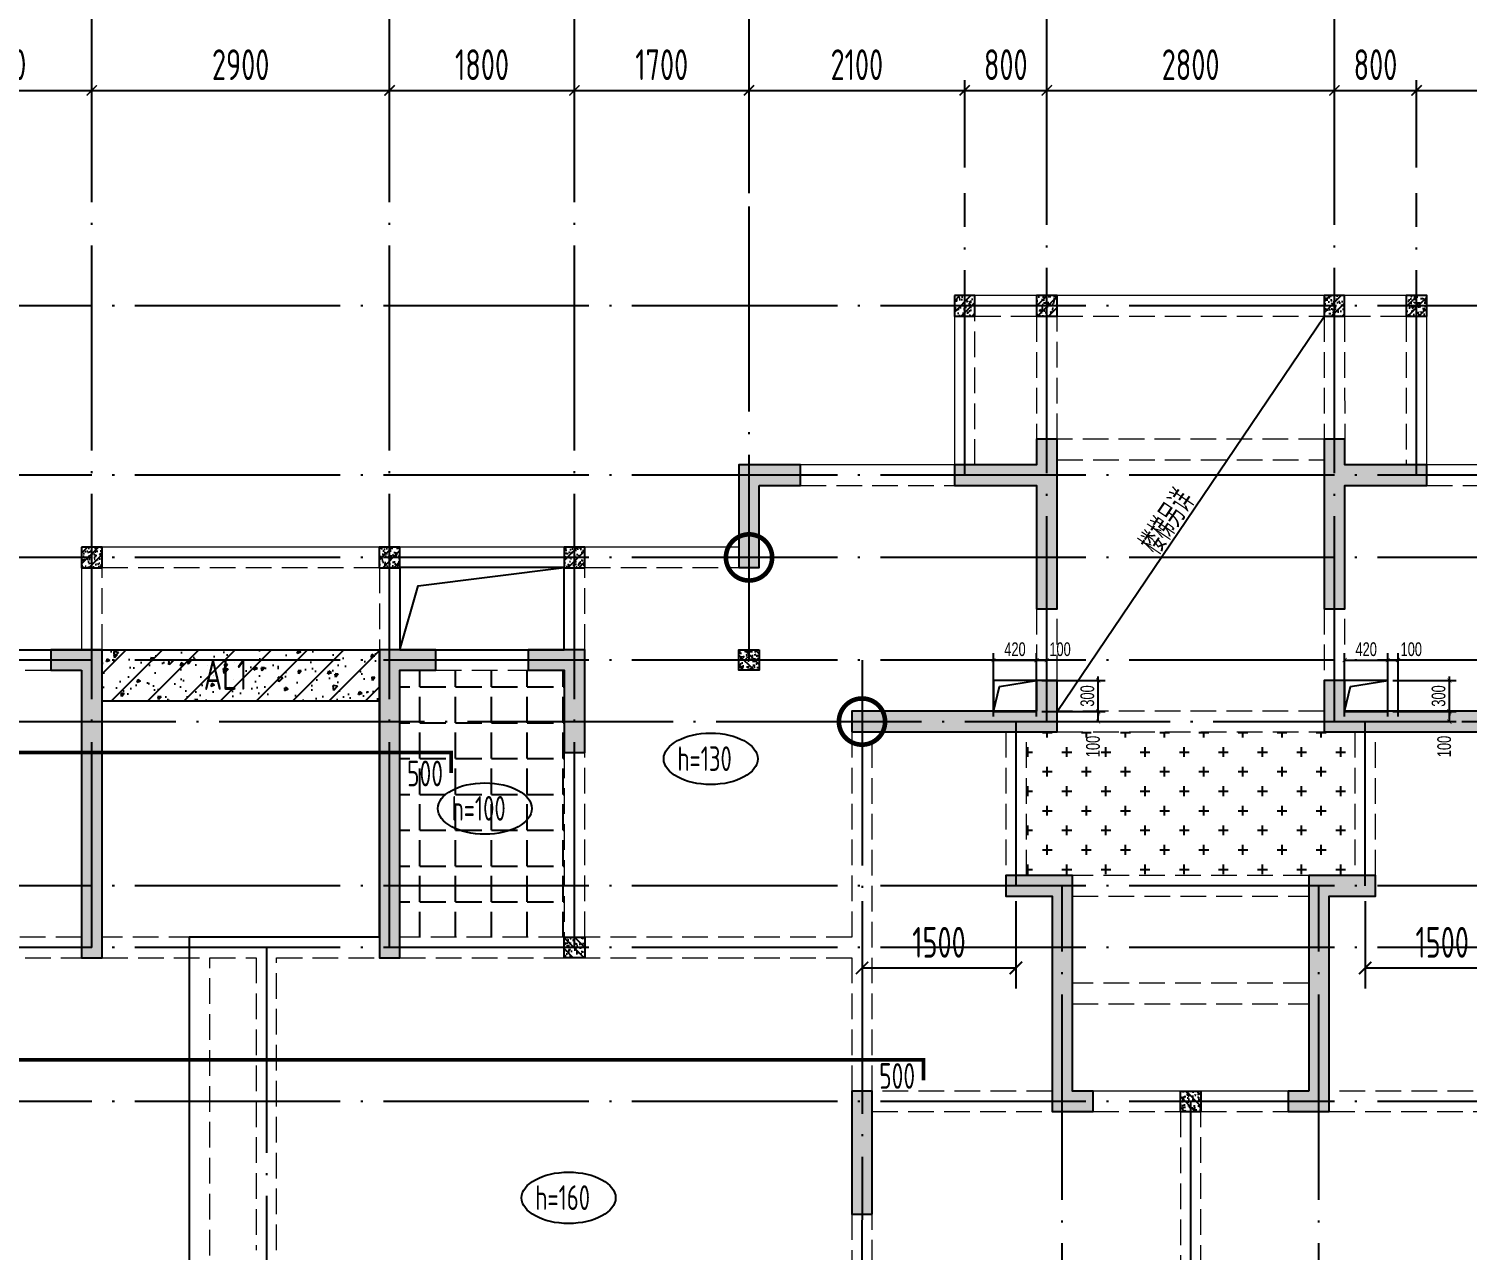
# Model space of a CAD drawing. Extents: x -655480 to 203344, y -294099 to 287156.
# Drawn here: x -164331 to -150324, y -142405 to -130504 of the extents above; entities that cross this region are included whole.
import ezdxf
from ezdxf.enums import TextEntityAlignment as Align

# ---------------------------------------------------------------- set-up
doc = ezdxf.new("R2010")
doc.units = 0
doc.header["$LTSCALE"] = 1000
for name, pattern in [('DASH', [0.35, 0.25, -0.1]), ('DASHED', [0.75, 0.5, -0.25]), ('DOTE', [2.42, 2, -0.2, 0.02, -0.2])]:
    doc.linetypes.add(name, pattern=pattern)
doc.layers.get('0').update_dxf_attribs({"linetype": 'CONTINUOUS'})
doc.layers.get('DEFPOINTS').update_dxf_attribs({"linetype": 'CONTINUOUS'})
doc.layers.add('+公共字体', color=7, linetype='CONTINUOUS', lineweight=20)
for name, color, linetype in [('A-AXIS', 1, 'CONTINUOUS'), ('A-DOTE', 10, 'DOTE'), ('BEAM', 4, 'DASHED'), ('ROOF', 183, 'CONTINUOUS'), ('S-B板填充', 251, 'CONTINUOUS'), ('S-B板标注', 3, 'CONTINUOUS'), ('S-B板配筋', 6, 'CONTINUOUS'), ('S-B板配筋号', 7, 'CONTINUOUS'), ('S-C承台编号', 6, 'CONTINUOUS'), ('S-D洞口', 4, 'CONTINUOUS'), ('S-D洞口标注', 3, 'CONTINUOUS'), ('S-L主梁线', 4, 'DASH'), ('S-Q墙填充', 252, 'CONTINUOUS'), ('S-Q墙实线', 6, 'CONTINUOUS'), ('S-Q墙标注', 3, 'CONTINUOUS'), ('S-Y一般标注', 3, 'CONTINUOUS'), ('S-构造柱', 212, 'CONTINUOUS'), ('TEXT', 2, 'CONTINUOUS'), ('水平筋标注', 7, 'CONTINUOUS')]:
    doc.layers.add(name, color=color, linetype=linetype)
doc.styles.add('TSSD_DIMENSION', font='Tssdeng.shx', dxfattribs={"width": 0.7, "bigfont": 'tssdchn.shx'})
doc.styles.add('TSSD_REIN', font='tssdeng.shx', dxfattribs={"width": 0.7, "height": 300, "bigfont": 'tssdchn.shx'})
doc.styles.add('结构文字', font='zstxt.shx', dxfattribs={"width": 0.7, "bigfont": 'zshz.shx'})
doc.dimstyles.new('STRUCK', dxfattribs={"dimtxt": 400, "dimasz": 121, "dimexe": 200, "dimexo": 150, "dimgap": 115, "dimtad": 1, "dimdec": 0, "dimdsep": 46, "dimtxsty": '结构文字', "dimblk": 'ARCHTICK', "dimcen": 400, "dimclrd": 3, "dimclre": 3, "dimclrt": 7, "dimadec": 0, "dimazin": 0, "dimtfac": 1, "dimtdec": 0, "dimtix": 1, "dimtmove": 2, "dimatfit": 3, "dimldrblk": '_DIMX', "dimfxl": 1, "dimtolj": 1, "dimtzin": 0, "dimarcsym": 0})
doc.dimstyles.new('STRUCK30', dxfattribs={"dimscale": 0.33333, "dimtxt": 400, "dimasz": 121, "dimexe": 200, "dimexo": 150, "dimgap": 115, "dimtad": 1, "dimdec": 0, "dimdsep": 46, "dimtxsty": '结构文字', "dimblk": 'ARCHTICK', "dimcen": 400, "dimclrd": 3, "dimclre": 3, "dimclrt": 7, "dimadec": 0, "dimazin": 0, "dimtfac": 1, "dimtdec": 0, "dimtix": 1, "dimtmove": 2, "dimatfit": 3, "dimldrblk": '_DIMX', "dimfxl": 1, "dimtolj": 1, "dimtzin": 0, "dimarcsym": 0})
doc.dimstyles.new('TSSD_100_100', dxfattribs={"dimtxt": 300, "dimasz": 100, "dimexe": 100, "dimexo": 250, "dimgap": 100, "dimtad": 1, "dimdec": 0, "dimzin": 0, "dimdsep": 46, "dimtxsty": 'TSSD_DIMENSION', "dimblk": 'ARCHTICK', "dimcen": 0, "dimdle": 100, "dimclrt": 7, "dimadec": 0, "dimazin": 0, "dimtfac": 1, "dimtdec": 0, "dimtix": 1, "dimtmove": 2, "dimatfit": 3, "dimldrblk": 'ARCHTICK', "dimfxl": 1, "dimtolj": 1, "dimtzin": 0, "dimarcsym": 0})

# ---------------------------------------------------------------- blocks, each defined once
blk = doc.blocks.new('_ArchTick')
at = {"color": 0, "linetype": 'ByBlock', "const_width": 0.15}
blk.add_lwpolyline([(-0.5, -0.5), (0.5, 0.5)], dxfattribs=at)
blk = doc.blocks.new('*D161')
at = {"layer": 'DEFPOINTS', "color": 0, "transparency": 16777216}
for p in [(31400, 19250), (29600, 18250), (31400, 18250)]:
    blk.add_point(p, dxfattribs=at)
at = {"layer": 'S-Y一般标注', "color": 0, "lineweight": -2, "transparency": 16777216}
for p, q in [((29600, 18500), (29600, 19350)), ((31400, 18500), (31400, 19350)), ((29500, 19250), (31500, 19250))]:
    blk.add_line(p, q, dxfattribs=at)
at = {"layer": 'S-Y一般标注', "color": 0, "lineweight": -2, "transparency": 16777216, "xscale": 100, "yscale": 100, "zscale": 100, "rotation": 180}
blk.add_blockref('_ArchTick', (29600, 19250), dxfattribs=at)
at = {"layer": 'S-Y一般标注', "color": 0, "lineweight": -2, "transparency": 16777216, "xscale": 100, "yscale": 100, "zscale": 100}
blk.add_blockref('_ArchTick', (31400, 19250), dxfattribs=at)
at = {"layer": 'S-Y一般标注', "color": 7, "transparency": 16777216, "insert": (30500, 19500), "char_height": 300, "attachment_point": 5, "style": 'TSSD_DIMENSION'}
blk.add_mtext('\\A1;1800', dxfattribs=at)
blk = doc.blocks.new('*D162')
at = {"layer": 'DEFPOINTS', "color": 0, "transparency": 16777216}
for p in [(34300, 19250), (31400, 18250), (34300, 18250)]:
    blk.add_point(p, dxfattribs=at)
at = {"layer": 'S-Y一般标注', "color": 0, "lineweight": -2, "transparency": 16777216}
for p, q in [((31400, 18500), (31400, 19350)), ((34300, 18500), (34300, 19350)), ((31300, 19250), (34400, 19250))]:
    blk.add_line(p, q, dxfattribs=at)
at = {"layer": 'S-Y一般标注', "color": 0, "lineweight": -2, "transparency": 16777216, "xscale": 100, "yscale": 100, "zscale": 100, "rotation": 180}
blk.add_blockref('_ArchTick', (31400, 19250), dxfattribs=at)
at = {"layer": 'S-Y一般标注', "color": 0, "lineweight": -2, "transparency": 16777216, "xscale": 100, "yscale": 100, "zscale": 100}
blk.add_blockref('_ArchTick', (34300, 19250), dxfattribs=at)
at = {"layer": 'S-Y一般标注', "color": 7, "transparency": 16777216, "insert": (32850, 19500), "char_height": 300, "attachment_point": 5, "style": 'TSSD_DIMENSION'}
blk.add_mtext('\\A1;2900', dxfattribs=at)
blk = doc.blocks.new('*D163')
at = {"layer": 'DEFPOINTS', "color": 0, "transparency": 16777216}
for p in [(36100, 19250), (34300, 18250), (36100, 18250)]:
    blk.add_point(p, dxfattribs=at)
at = {"layer": 'S-Y一般标注', "color": 0, "lineweight": -2, "transparency": 16777216}
for p, q in [((34300, 18500), (34300, 19350)), ((36100, 18500), (36100, 19350)), ((34200, 19250), (36200, 19250))]:
    blk.add_line(p, q, dxfattribs=at)
at = {"layer": 'S-Y一般标注', "color": 0, "lineweight": -2, "transparency": 16777216, "xscale": 100, "yscale": 100, "zscale": 100, "rotation": 180}
blk.add_blockref('_ArchTick', (34300, 19250), dxfattribs=at)
at = {"layer": 'S-Y一般标注', "color": 0, "lineweight": -2, "transparency": 16777216, "xscale": 100, "yscale": 100, "zscale": 100}
blk.add_blockref('_ArchTick', (36100, 19250), dxfattribs=at)
at = {"layer": 'S-Y一般标注', "color": 7, "transparency": 16777216, "insert": (35200, 19500), "char_height": 300, "attachment_point": 5, "style": 'TSSD_DIMENSION'}
blk.add_mtext('\\A1;1800', dxfattribs=at)
blk = doc.blocks.new('*D164')
at = {"layer": 'DEFPOINTS', "color": 0, "transparency": 16777216}
for p in [(37800, 19250), (36100, 18250), (37800, 18250)]:
    blk.add_point(p, dxfattribs=at)
at = {"layer": 'S-Y一般标注', "color": 0, "lineweight": -2, "transparency": 16777216}
for p, q in [((36100, 18500), (36100, 19350)), ((37800, 18500), (37800, 19350)), ((36000, 19250), (37900, 19250))]:
    blk.add_line(p, q, dxfattribs=at)
at = {"layer": 'S-Y一般标注', "color": 0, "lineweight": -2, "transparency": 16777216, "xscale": 100, "yscale": 100, "zscale": 100, "rotation": 180}
blk.add_blockref('_ArchTick', (36100, 19250), dxfattribs=at)
at = {"layer": 'S-Y一般标注', "color": 0, "lineweight": -2, "transparency": 16777216, "xscale": 100, "yscale": 100, "zscale": 100}
blk.add_blockref('_ArchTick', (37800, 19250), dxfattribs=at)
at = {"layer": 'S-Y一般标注', "color": 7, "transparency": 16777216, "insert": (36950, 19500), "char_height": 300, "attachment_point": 5, "style": 'TSSD_DIMENSION'}
blk.add_mtext('\\A1;1700', dxfattribs=at)
blk = doc.blocks.new('*D165')
at = {"layer": 'DEFPOINTS', "color": 0, "transparency": 16777216}
for p in [(40700, 19250), (39900, 18250), (40700, 18250)]:
    blk.add_point(p, dxfattribs=at)
at = {"layer": 'S-Y一般标注', "color": 0, "lineweight": -2, "transparency": 16777216}
for p, q in [((39900, 18500), (39900, 19350)), ((40700, 18500), (40700, 19350)), ((39800, 19250), (40800, 19250))]:
    blk.add_line(p, q, dxfattribs=at)
at = {"layer": 'S-Y一般标注', "color": 0, "lineweight": -2, "transparency": 16777216, "xscale": 100, "yscale": 100, "zscale": 100, "rotation": 180}
blk.add_blockref('_ArchTick', (39900, 19250), dxfattribs=at)
at = {"layer": 'S-Y一般标注', "color": 0, "lineweight": -2, "transparency": 16777216, "xscale": 100, "yscale": 100, "zscale": 100}
blk.add_blockref('_ArchTick', (40700, 19250), dxfattribs=at)
at = {"layer": 'S-Y一般标注', "color": 7, "transparency": 16777216, "insert": (40300, 19500), "char_height": 300, "attachment_point": 5, "style": 'TSSD_DIMENSION'}
blk.add_mtext('\\A1;800', dxfattribs=at)
blk = doc.blocks.new('*D166')
at = {"layer": 'DEFPOINTS', "color": 0, "transparency": 16777216}
for p in [(43500, 19250), (40700, 18250), (43500, 18250)]:
    blk.add_point(p, dxfattribs=at)
at = {"layer": 'S-Y一般标注', "color": 0, "lineweight": -2, "transparency": 16777216}
for p, q in [((40700, 18500), (40700, 19350)), ((43500, 18500), (43500, 19350)), ((40600, 19250), (43600, 19250))]:
    blk.add_line(p, q, dxfattribs=at)
at = {"layer": 'S-Y一般标注', "color": 0, "lineweight": -2, "transparency": 16777216, "xscale": 100, "yscale": 100, "zscale": 100, "rotation": 180}
blk.add_blockref('_ArchTick', (40700, 19250), dxfattribs=at)
at = {"layer": 'S-Y一般标注', "color": 0, "lineweight": -2, "transparency": 16777216, "xscale": 100, "yscale": 100, "zscale": 100}
blk.add_blockref('_ArchTick', (43500, 19250), dxfattribs=at)
at = {"layer": 'S-Y一般标注', "color": 7, "transparency": 16777216, "insert": (42100, 19500), "char_height": 300, "attachment_point": 5, "style": 'TSSD_DIMENSION'}
blk.add_mtext('\\A1;2800', dxfattribs=at)
blk = doc.blocks.new('*D167')
at = {"layer": 'DEFPOINTS', "color": 0, "transparency": 16777216}
for p in [(46400, 19250), (44300, 18250), (46400, 18250)]:
    blk.add_point(p, dxfattribs=at)
at = {"layer": 'S-Y一般标注', "color": 0, "lineweight": -2, "transparency": 16777216}
for p, q in [((44300, 18500), (44300, 19350)), ((46400, 18500), (46400, 19350)), ((44200, 19250), (46500, 19250))]:
    blk.add_line(p, q, dxfattribs=at)
at = {"layer": 'S-Y一般标注', "color": 0, "lineweight": -2, "transparency": 16777216, "xscale": 100, "yscale": 100, "zscale": 100, "rotation": 180}
blk.add_blockref('_ArchTick', (44300, 19250), dxfattribs=at)
at = {"layer": 'S-Y一般标注', "color": 0, "lineweight": -2, "transparency": 16777216, "xscale": 100, "yscale": 100, "zscale": 100}
blk.add_blockref('_ArchTick', (46400, 19250), dxfattribs=at)
at = {"layer": 'S-Y一般标注', "color": 7, "transparency": 16777216, "insert": (45742, 19500), "char_height": 300, "attachment_point": 5, "style": 'TSSD_DIMENSION'}
blk.add_mtext('\\A1;2100', dxfattribs=at)
blk = doc.blocks.new('*D185')
at = {"layer": 'DEFPOINTS', "color": 0, "transparency": 16777216}
for p in [(39900, 19250), (37800, 18250), (39900, 18250)]:
    blk.add_point(p, dxfattribs=at)
at = {"layer": 'S-Y一般标注', "color": 0, "lineweight": -2, "transparency": 16777216}
for p, q in [((37800, 18500), (37800, 19350)), ((39900, 18500), (39900, 19350)), ((37700, 19250), (40000, 19250))]:
    blk.add_line(p, q, dxfattribs=at)
at = {"layer": 'S-Y一般标注', "color": 0, "lineweight": -2, "transparency": 16777216, "xscale": 100, "yscale": 100, "zscale": 100, "rotation": 180}
blk.add_blockref('_ArchTick', (37800, 19250), dxfattribs=at)
at = {"layer": 'S-Y一般标注', "color": 0, "lineweight": -2, "transparency": 16777216, "xscale": 100, "yscale": 100, "zscale": 100}
blk.add_blockref('_ArchTick', (39900, 19250), dxfattribs=at)
at = {"layer": 'S-Y一般标注', "color": 7, "transparency": 16777216, "insert": (38850, 19500), "char_height": 300, "attachment_point": 5, "style": 'TSSD_DIMENSION'}
blk.add_mtext('\\A1;2100', dxfattribs=at)
blk = doc.blocks.new('*D186')
at = {"layer": 'DEFPOINTS', "color": 0, "transparency": 16777216}
for p in [(44300, 19250), (43500, 18250), (44300, 18250)]:
    blk.add_point(p, dxfattribs=at)
at = {"layer": 'S-Y一般标注', "color": 0, "lineweight": -2, "transparency": 16777216}
for p, q in [((43500, 18500), (43500, 19350)), ((44300, 18500), (44300, 19350)), ((43400, 19250), (44400, 19250))]:
    blk.add_line(p, q, dxfattribs=at)
at = {"layer": 'S-Y一般标注', "color": 0, "lineweight": -2, "transparency": 16777216, "xscale": 100, "yscale": 100, "zscale": 100, "rotation": 180}
blk.add_blockref('_ArchTick', (43500, 19250), dxfattribs=at)
at = {"layer": 'S-Y一般标注', "color": 0, "lineweight": -2, "transparency": 16777216, "xscale": 100, "yscale": 100, "zscale": 100}
blk.add_blockref('_ArchTick', (44300, 19250), dxfattribs=at)
at = {"layer": 'S-Y一般标注', "color": 7, "transparency": 16777216, "insert": (43900, 19500), "char_height": 300, "attachment_point": 5, "style": 'TSSD_DIMENSION'}
blk.add_mtext('\\A1;800', dxfattribs=at)
blk = doc.blocks.new('20210803.22403995')
at = {"layer": '+公共字体', "color": 2, "const_width": 45}
for points in [[(-831038, -168387, 1), (-831038, -167937, 1), (-831038, -168387, -1)], [(-829938, -169986, 1), (-829938, -169536, 1), (-829938, -169986, -1)]]:
    blk.add_lwpolyline(points, format="xyb", dxfattribs=at)
blk = doc.blocks.new('*D380')
at = {"layer": 'DEFPOINTS', "color": 0, "transparency": 16777216}
for p in [(-168339, -56615), (-167739, -56615), (-168339, -56915)]:
    blk.add_point(p, dxfattribs=at)
at = {"layer": 'S-D洞口标注', "color": 3, "lineweight": -2, "transparency": 16777216}
for p, q in [((-167739, -56615), (-167739, -56574)), ((-168289, -56615), (-167672, -56615)), ((-167739, -56915), (-167739, -56615)), ((-168289, -56915), (-167672, -56915)), ((-167739, -56915), (-167739, -56955))]:
    blk.add_line(p, q, dxfattribs=at)
at = {"layer": 'S-D洞口标注', "color": 3, "lineweight": -2, "transparency": 16777216, "xscale": 40.33293, "yscale": 40.33293, "zscale": 40.33293}
for p, rotation in [((-167739, -56615), 270), ((-167739, -56915), 90)]:
    blk.add_blockref('_ArchTick', p, dxfattribs=dict(at, rotation=rotation))
at = {"layer": 'S-D洞口标注', "color": 7, "transparency": 16777216, "insert": (-167844, -56765), "char_height": 133.3, "attachment_point": 5, "rotation": 90, "style": '结构文字'}
blk.add_mtext('\\A1;300', dxfattribs=at)
blk = doc.blocks.new('_DIMX')
blk.add_line((-150, 0), (150, 0))
at = {"const_width": 50}
blk.add_lwpolyline([(-70, -70), (70, 70)], dxfattribs=at)
blk = doc.blocks.new('*D381')
at = {"layer": 'DEFPOINTS', "color": 0, "transparency": 16777216}
for p in [(-168339, -56415), (-168759, -57015), (-168339, -57015)]:
    blk.add_point(p, dxfattribs=at)
at = {"layer": 'S-D洞口标注', "color": 3, "lineweight": -2, "transparency": 16777216}
for p, q in [((-168759, -56965), (-168759, -56349)), ((-168759, -56415), (-168339, -56415)), ((-168339, -56965), (-168339, -56349))]:
    blk.add_line(p, q, dxfattribs=at)
at = {"layer": 'S-D洞口标注', "color": 3, "lineweight": -2, "transparency": 16777216, "xscale": 40.33293, "yscale": 40.33293, "zscale": 40.33293, "rotation": 180}
blk.add_blockref('_ArchTick', (-168759, -56415), dxfattribs=at)
at = {"layer": 'S-D洞口标注', "color": 3, "lineweight": -2, "transparency": 16777216, "xscale": 40.33293, "yscale": 40.33293, "zscale": 40.33293}
blk.add_blockref('_ArchTick', (-168339, -56415), dxfattribs=at)
at = {"layer": 'S-D洞口标注', "color": 7, "transparency": 16777216, "insert": (-168549, -56310), "char_height": 133.3, "attachment_point": 5, "style": '结构文字'}
blk.add_mtext('\\A1;420', dxfattribs=at)
blk = doc.blocks.new('*D382')
at = {"layer": 'DEFPOINTS', "color": 0, "transparency": 16777216}
for p in [(-168239, -56415), (-168339, -57015), (-168239, -57015)]:
    blk.add_point(p, dxfattribs=at)
at = {"layer": 'S-D洞口标注', "color": 3, "lineweight": -2, "transparency": 16777216}
for p, q in [((-168339, -56965), (-168339, -56349)), ((-168339, -56415), (-168239, -56415)), ((-168239, -56965), (-168239, -56349))]:
    blk.add_line(p, q, dxfattribs=at)
at = {"layer": 'S-D洞口标注', "color": 3, "lineweight": -2, "transparency": 16777216, "xscale": 40.33293, "yscale": 40.33293, "zscale": 40.33293, "rotation": 180}
blk.add_blockref('_ArchTick', (-168339, -56415), dxfattribs=at)
at = {"layer": 'S-D洞口标注', "color": 3, "lineweight": -2, "transparency": 16777216, "xscale": 40.33293, "yscale": 40.33293, "zscale": 40.33293}
blk.add_blockref('_ArchTick', (-168239, -56415), dxfattribs=at)
at = {"layer": 'S-D洞口标注', "color": 7, "transparency": 16777216, "insert": (-168110, -56310), "char_height": 133.3, "attachment_point": 5, "style": '结构文字'}
blk.add_mtext('\\A1;100', dxfattribs=at)
blk = doc.blocks.new('*D383')
at = {"layer": 'DEFPOINTS', "color": 0, "transparency": 16777216}
for p in [(-168339, -56915), (-167739, -56915), (-168339, -57015)]:
    blk.add_point(p, dxfattribs=at)
at = {"layer": 'S-D洞口标注', "color": 3, "lineweight": -2, "transparency": 16777216}
for p, q in [((-168289, -56915), (-167672, -56915)), ((-167739, -57015), (-167739, -56915)), ((-168289, -57015), (-167672, -57015))]:
    blk.add_line(p, q, dxfattribs=at)
at = {"layer": 'S-D洞口标注', "color": 3, "lineweight": -2, "transparency": 16777216, "xscale": 40.33293, "yscale": 40.33293, "zscale": 40.33293}
for p, rotation in [((-167739, -56915), 90), ((-167739, -57015), 270)]:
    blk.add_blockref('_ArchTick', p, dxfattribs=dict(at, rotation=rotation))
at = {"layer": 'S-D洞口标注', "color": 7, "transparency": 16777216, "insert": (-167789, -57257), "char_height": 133.3, "attachment_point": 5, "rotation": 90, "style": '结构文字'}
blk.add_mtext('\\A1;100', dxfattribs=at)
blk = doc.blocks.new('*D384')
at = {"layer": 'DEFPOINTS', "color": 0, "transparency": 16777216}
for p in [(-171759, -56615), (-171159, -56615), (-171759, -56915)]:
    blk.add_point(p, dxfattribs=at)
at = {"layer": 'S-D洞口标注', "color": 3, "lineweight": -2, "transparency": 16777216}
for p, q in [((-171159, -56615), (-171159, -56574)), ((-171709, -56615), (-171092, -56615)), ((-171159, -56915), (-171159, -56615)), ((-171709, -56915), (-171092, -56915)), ((-171159, -56915), (-171159, -56955))]:
    blk.add_line(p, q, dxfattribs=at)
at = {"layer": 'S-D洞口标注', "color": 3, "lineweight": -2, "transparency": 16777216, "xscale": 40.33293, "yscale": 40.33293, "zscale": 40.33293}
for p, rotation in [((-171159, -56615), 270), ((-171159, -56915), 90)]:
    blk.add_blockref('_ArchTick', p, dxfattribs=dict(at, rotation=rotation))
at = {"layer": 'S-D洞口标注', "color": 7, "transparency": 16777216, "insert": (-171264, -56765), "char_height": 133.3, "attachment_point": 5, "rotation": 90, "style": '结构文字'}
blk.add_mtext('\\A1;300', dxfattribs=at)
blk = doc.blocks.new('*D385')
at = {"layer": 'DEFPOINTS', "color": 0, "transparency": 16777216}
for p in [(-171759, -56415), (-172179, -57015), (-171759, -57015)]:
    blk.add_point(p, dxfattribs=at)
at = {"layer": 'S-D洞口标注', "color": 3, "lineweight": -2, "transparency": 16777216}
for p, q in [((-172179, -56965), (-172179, -56349)), ((-172179, -56415), (-171759, -56415)), ((-171759, -56965), (-171759, -56349))]:
    blk.add_line(p, q, dxfattribs=at)
at = {"layer": 'S-D洞口标注', "color": 3, "lineweight": -2, "transparency": 16777216, "xscale": 40.33293, "yscale": 40.33293, "zscale": 40.33293, "rotation": 180}
blk.add_blockref('_ArchTick', (-172179, -56415), dxfattribs=at)
at = {"layer": 'S-D洞口标注', "color": 3, "lineweight": -2, "transparency": 16777216, "xscale": 40.33293, "yscale": 40.33293, "zscale": 40.33293}
blk.add_blockref('_ArchTick', (-171759, -56415), dxfattribs=at)
at = {"layer": 'S-D洞口标注', "color": 7, "transparency": 16777216, "insert": (-171969, -56310), "char_height": 133.3, "attachment_point": 5, "style": '结构文字'}
blk.add_mtext('\\A1;420', dxfattribs=at)
blk = doc.blocks.new('*D386')
at = {"layer": 'DEFPOINTS', "color": 0, "transparency": 16777216}
for p in [(-171659, -56415), (-171759, -57015), (-171659, -57015)]:
    blk.add_point(p, dxfattribs=at)
at = {"layer": 'S-D洞口标注', "color": 3, "lineweight": -2, "transparency": 16777216}
for p, q in [((-171759, -56965), (-171759, -56349)), ((-171759, -56415), (-171659, -56415)), ((-171659, -56965), (-171659, -56349))]:
    blk.add_line(p, q, dxfattribs=at)
at = {"layer": 'S-D洞口标注', "color": 3, "lineweight": -2, "transparency": 16777216, "xscale": 40.33293, "yscale": 40.33293, "zscale": 40.33293, "rotation": 180}
blk.add_blockref('_ArchTick', (-171759, -56415), dxfattribs=at)
at = {"layer": 'S-D洞口标注', "color": 3, "lineweight": -2, "transparency": 16777216, "xscale": 40.33293, "yscale": 40.33293, "zscale": 40.33293}
blk.add_blockref('_ArchTick', (-171659, -56415), dxfattribs=at)
at = {"layer": 'S-D洞口标注', "color": 7, "transparency": 16777216, "insert": (-171530, -56310), "char_height": 133.3, "attachment_point": 5, "style": '结构文字'}
blk.add_mtext('\\A1;100', dxfattribs=at)
blk = doc.blocks.new('*D387')
at = {"layer": 'DEFPOINTS', "color": 0, "transparency": 16777216}
for p in [(-171759, -56915), (-171159, -56915), (-171759, -57015)]:
    blk.add_point(p, dxfattribs=at)
at = {"layer": 'S-D洞口标注', "color": 3, "lineweight": -2, "transparency": 16777216}
for p, q in [((-171709, -56915), (-171092, -56915)), ((-171159, -57015), (-171159, -56915)), ((-171709, -57015), (-171092, -57015))]:
    blk.add_line(p, q, dxfattribs=at)
at = {"layer": 'S-D洞口标注', "color": 3, "lineweight": -2, "transparency": 16777216, "xscale": 40.33293, "yscale": 40.33293, "zscale": 40.33293}
for p, rotation in [((-171159, -56915), 90), ((-171159, -57015), 270)]:
    blk.add_blockref('_ArchTick', p, dxfattribs=dict(at, rotation=rotation))
at = {"layer": 'S-D洞口标注', "color": 7, "transparency": 16777216, "insert": (-171209, -57257), "char_height": 133.3, "attachment_point": 5, "rotation": 90, "style": '结构文字'}
blk.add_mtext('\\A1;100', dxfattribs=at)
blk = doc.blocks.new('20210807.15312078')
at = {"layer": 'S-Q墙填充'}
h = blk.add_hatch(color=252, dxfattribs=at)
h.dxf.hatch_style = 1
h.paths.add_polyline_path([(97216, 67840), (97216, 68190), (97016, 68190), (97016, 67940), (96216, 67940), (96216, 67740), (97016, 67740), (97016, 66540), (97216, 66540)])
h = blk.add_hatch(color=252, dxfattribs=at)
h.dxf.hatch_style = 1
h.paths.add_polyline_path([(99816, 67840), (99816, 66540), (100016, 66540), (100016, 67740), (100815, 67740), (100815, 67940), (100016, 67940), (100016, 68190), (99816, 68190)])
h = blk.add_hatch(color=252, dxfattribs=at)
h.dxf.hatch_style = 1
h.paths.add_polyline_path([(94316, 67740), (94716, 67740), (94716, 67940), (94116, 67940), (94116, 66940), (94316, 66940)])
h = blk.add_hatch(color=252, dxfattribs=at)
h.dxf.hatch_style = 1
h.paths.add_polyline_path([(87716, 65940), (87716, 63140), (87916, 63140), (87916, 66140), (87416, 66140), (87416, 65940)])
h = blk.add_hatch(color=252, dxfattribs=at)
h.dxf.hatch_style = 1
h.paths.add_polyline_path([(90616, 66140), (90616, 63140), (90816, 63140), (90816, 65940), (91166, 65940), (91166, 66140)])
h = blk.add_hatch(color=252, dxfattribs=at)
h.dxf.hatch_style = 1
h.paths.add_polyline_path([(92066, 65940), (92416, 65940), (92416, 65140), (92616, 65140), (92616, 66140), (92066, 66140)])
h = blk.add_hatch(color=252, dxfattribs=at)
h.dxf.hatch_style = 1
h.paths.add_polyline_path([(95216, 65340), (96816, 65340), (97216, 65340), (97216, 65840), (97016, 65840), (97016, 65540), (96816, 65540), (95216, 65540)])
h = blk.add_hatch(color=252, dxfattribs=at)
h.dxf.hatch_style = 1
h.paths.add_polyline_path([(100016, 65540), (100016, 65840), (99816, 65840), (99816, 65340), (100216, 65340), (101816, 65340), (101816, 65540), (100216, 65540)])
h = blk.add_hatch(color=252, dxfattribs=at)
h.dxf.hatch_style = 1
h.paths.add_polyline_path([(97366, 63940), (96716, 63940), (96716, 63740), (97166, 63740), (97166, 61640), (97566, 61640), (97566, 61840), (97366, 61840)])
h = blk.add_hatch(color=252, dxfattribs=at)
h.dxf.hatch_style = 1
h.paths.add_polyline_path([(99666, 61840), (99466, 61840), (99466, 61640), (99866, 61640), (99866, 63740), (100316, 63740), (100316, 63940), (99666, 63940)])
h = blk.add_hatch(color=252, dxfattribs=at)
h.dxf.hatch_style = 1
h.paths.add_polyline_path([(95416, 60640), (95416, 61840), (95216, 61840), (95216, 60640)])
at = {"layer": 'S-D洞口', "color": 5}
blk.add_lwpolyline([(90816, 66140), (92416, 66140), (92416, 66940), (90816, 66940), (90816, 66140), (90993, 66762), (92416, 66940)], dxfattribs=at)
at = {"layer": 'S-L主梁线', "linetype": 'ByBlock', "lineweight": 18}
for p, q in [((96216, 69590), (96216, 67940)), ((97116, 69590), (96216, 69590)), ((99916, 69590), (97116, 69590)), ((100816, 69590), (99916, 69590)), ((100816, 67940), (100816, 69590)), ((96216, 67940), (94716, 67940)), ((102316, 67940), (100816, 67940)), ((87716, 67140), (87716, 66140)), ((90716, 67140), (87716, 67140)), ((92516, 67140), (90716, 67140)), ((94116, 67140), (92516, 67140)), ((90816, 66940), (92416, 66940)), ((90816, 66140), (90816, 66940)), ((92416, 66940), (92416, 66140)), ((87416, 66140), (86016, 66140)), ((92066, 66140), (91166, 66140)), ((98516, 61840), (97566, 61840)), ((99466, 61840), (98516, 61840))]:
    blk.add_line(p, q, dxfattribs=at)
at = {"layer": 'S-L主梁线', "linetype": 'DASH', "lineweight": 18}
for p, q in [((96416, 69390), (97016, 69390)), ((96416, 67940), (96416, 69390)), ((97016, 69390), (97016, 68190)), ((97216, 69390), (99816, 69390)), ((97216, 68190), (97216, 69390)), ((99816, 69390), (99816, 68190)), ((100015, 69390), (100016, 68190)), ((100016, 69390), (100616, 69390)), ((100616, 69390), (100616, 67940)), ((99815, 68190), (97216, 68190)), ((97216, 67990), (99816, 67990)), ((94716, 67740), (96216, 67740)), ((100815, 67740), (102316, 67740)), ((87916, 66940), (90616, 66940)), ((87916, 66140), (87916, 66940)), ((90616, 66940), (90616, 66140)), ((92616, 66940), (94116, 66940)), ((92616, 66140), (92616, 66940)), ((97016, 66540), (97016, 65840)), ((97216, 65840), (97216, 66540)), ((99816, 66540), (99816, 65840)), ((100016, 65840), (100016, 66540)), ((86116, 65940), (87416, 65940)), ((91166, 65940), (92066, 65940)), ((99816, 65540), (97216, 65540)), ((95216, 65340), (95216, 63340)), ((95416, 63240), (95416, 65340)), ((96716, 65340), (96716, 63940)), ((96916, 63940), (96916, 65340)), ((97216, 65340), (99816, 65340)), ((100116, 65340), (100116, 63940)), ((100316, 63940), (100316, 65340)), ((92416, 65140), (92416, 63340)), ((92616, 63340), (92616, 65140)), ((99666, 63940), (97366, 63940)), ((97366, 63740), (99666, 63740)), ((87716, 63340), (86116, 63340)), ((89516, 63340), (87916, 63340)), ((90616, 63340), (89516, 63340)), ((92416, 63340), (90816, 63340)), ((95216, 63340), (92616, 63340)), ((95416, 61840), (95416, 63240)), ((86116, 63140), (87716, 63140)), ((87916, 63140), (89416, 63140)), ((89416, 63140), (89416, 60290)), ((89616, 63140), (90616, 63140)), ((89616, 60290), (89616, 63140)), ((90816, 63140), (92516, 63140)), ((92516, 63140), (95216, 63140)), ((95216, 63140), (95216, 61840)), ((99666, 62890), (97366, 62890)), ((97366, 62690), (99666, 62690)), ((97166, 61840), (95416, 61840)), ((101616, 61840), (99866, 61840)), ((95416, 61640), (97166, 61640)), ((97566, 61640), (98416, 61640)), ((98416, 61640), (98416, 57640)), ((98616, 57640), (98616, 61640)), ((98616, 61640), (99466, 61640)), ((99866, 61640), (101616, 61640)), ((95216, 60640), (95216, 59090)), ((95416, 59090), (95416, 60640))]:
    blk.add_line(p, q, dxfattribs=at)
for points in [[(88766, 58839), (88766, 63139)], [(88966, 58839), (88966, 63139)]]:
    blk.add_lwpolyline(points, dxfattribs=at)
at = {"layer": 'S-Q墙实线'}
blk.add_lwpolyline([(97216, 67840), (97216, 68190), (97016, 68190), (97016, 67940), (96216, 67940), (96216, 67740), (97016, 67740), (97016, 66540), (97216, 66540), (97216, 67840)], dxfattribs=at)
for points in [[(99816, 67840), (99816, 66540), (100016, 66540), (100016, 67740), (100815, 67740), (100815, 67940), (100016, 67940), (100016, 68190), (99816, 68190)], [(94316, 67740), (94716, 67740), (94716, 67940), (94116, 67940), (94116, 66940), (94316, 66940)], [(87716, 65940), (87716, 63140), (87916, 63140), (87916, 66140), (87416, 66140), (87416, 65940)], [(90616, 66140), (90616, 63140), (90816, 63140), (90816, 65940), (91166, 65940), (91166, 66140)], [(92066, 65940), (92416, 65940), (92416, 65140), (92616, 65140), (92616, 66140), (92066, 66140)], [(95216, 65340), (96816, 65340), (97216, 65340), (97216, 65840), (97016, 65840), (97016, 65540), (96816, 65540), (95216, 65540)], [(100016, 65540), (100016, 65840), (99816, 65840), (99816, 65340), (100216, 65340), (101816, 65340), (101816, 65540), (100216, 65540)], [(97366, 63940), (96716, 63940), (96716, 63740), (97166, 63740), (97166, 61640), (97566, 61640), (97566, 61840), (97366, 61840)], [(99666, 61840), (99466, 61840), (99466, 61640), (99866, 61640), (99866, 63740), (100316, 63740), (100316, 63940), (99666, 63940)], [(95416, 60640), (95416, 61840), (95216, 61840), (95216, 60640)]]:
    blk.add_lwpolyline(points, close=True, dxfattribs=at)
blk = doc.blocks.new('20210730.02141516')
at = {"layer": 'S-构造柱'}
h = blk.add_hatch(dxfattribs=at)
h.set_pattern_fill('ARMORED', color=256, scale=15, angle=-90, style=0)
h.set_pattern_definition([(320, (-154189.41, 3278673.45), (-9.4128202, -107.5890274), [11.25, -123.75]), (265, (-154189.41, 3278673.45), (112.82882, 20.8127), [9, -99]), (10.4514, (-154190.19, 3278664.49), (103.4159313, -86.7764073), [9.5610285, -105.1713168]), (316.1842, (-154159.41, 3278673.45), (-24.827852, -160.0861573), [16.875, -185.625]), (6.6356, (-154161.48, 3278660.11), (146.117681, -140.199406), [14.341543, -157.75695]), (261.1842, (-154159.41, 3278673.45), (146.11779, -140.199292), [13.5, -148.5]), (291, (-154166.91, 3278658.45), (-60.3928336, -89.5360578), [11.25, -123.75]), (236, (-154166.91, 3278658.45), (108.7725068, -36.4972998), [9, -99]), (341.4514, (-154171.94, 3278650.99), (48.3795745, -126.0333943), [9.5610285, -105.1713168]), (307.5, (-154189.41, 3278673.454), (49.93407807, -1.8239783), [0, -97.8, 0, -100.5, 0, -99.375]), (277.5, (-154189.41, 3278673.454), (59.1617568, -39.4604306), [0, -57.3, 0, -95.55, 0, -37.875]), (237.5, (-154189.41, 3278706.904), (-3.38323076, -80.07336543), [0, -37.5, 0, -117, 0, -155.25]), (227.5, (-154189.41, 3278721.904), (15.0157473, -87.4779254), [0, -48.75, 0, -77.7, 0, -110.25]), (315, (-154189.41, 3278673.454), (53.0330086, 53.0330086), [])])
h.paths.add_polyline_path([(200, 200), (200, 0), (0, 0), (0, 200)])
blk.add_lwpolyline([(200, 200), (200, 0), (0, 0), (0, 200)], close=True, dxfattribs=at)
blk = doc.blocks.new('*D418')
at = {"layer": 'DEFPOINTS', "color": 0, "transparency": 16777216}
for p in [(-180458, 207289), (-178959, 207289), (-178959, 206489)]:
    blk.add_point(p, dxfattribs=at)
at = {"layer": 'S-Q墙标注', "color": 3, "lineweight": -2, "transparency": 16777216}
for p, q in [((-180458, 207139), (-180458, 206289)), ((-178959, 207139), (-178959, 206289)), ((-180458, 206489), (-178959, 206489))]:
    blk.add_line(p, q, dxfattribs=at)
at = {"layer": 'S-Q墙标注', "color": 3, "lineweight": -2, "transparency": 16777216, "xscale": 121, "yscale": 121, "zscale": 121, "rotation": 180}
blk.add_blockref('_ArchTick', (-180458, 206489), dxfattribs=at)
at = {"layer": 'S-Q墙标注', "color": 3, "lineweight": -2, "transparency": 16777216, "xscale": 121, "yscale": 121, "zscale": 121}
blk.add_blockref('_ArchTick', (-178959, 206489), dxfattribs=at)
at = {"layer": 'S-Q墙标注', "color": 7, "transparency": 16777216, "insert": (-179709, 206739), "char_height": 300, "attachment_point": 5, "style": 'TSSD_REIN'}
blk.add_mtext('\\A1;1500', dxfattribs=at)
blk = doc.blocks.new('*D419')
at = {"layer": 'DEFPOINTS', "color": 0, "transparency": 16777216}
for p in [(-175559, 207289), (-174059, 207289), (-174059, 206489)]:
    blk.add_point(p, dxfattribs=at)
at = {"layer": 'S-Q墙标注', "color": 3, "lineweight": -2, "transparency": 16777216}
for p, q in [((-175559, 207139), (-175559, 206289)), ((-174059, 207139), (-174059, 206289)), ((-175559, 206489), (-174059, 206489))]:
    blk.add_line(p, q, dxfattribs=at)
at = {"layer": 'S-Q墙标注', "color": 3, "lineweight": -2, "transparency": 16777216, "xscale": 121, "yscale": 121, "zscale": 121, "rotation": 180}
blk.add_blockref('_ArchTick', (-175559, 206489), dxfattribs=at)
at = {"layer": 'S-Q墙标注', "color": 3, "lineweight": -2, "transparency": 16777216, "xscale": 121, "yscale": 121, "zscale": 121}
blk.add_blockref('_ArchTick', (-174059, 206489), dxfattribs=at)
at = {"layer": 'S-Q墙标注', "color": 7, "transparency": 16777216, "insert": (-174809, 206739), "char_height": 300, "attachment_point": 5, "style": 'TSSD_REIN'}
blk.add_mtext('\\A1;1500', dxfattribs=at)
blk = doc.blocks.new('20210726.16395156')
at = {"layer": 'A-AXIS'}
for p, q in [((31400, 18249.9), (31400, 21049.9)), ((34300, 18249.9), (34300, 21049.9)), ((36100, 18249.9), (36100, 21049.9)), ((37800, 18249.9), (37800, 21049.9)), ((40700, 18249.9), (40700, 21049.9)), ((43500, 18249.9), (43500, 21049.9))]:
    blk.add_line(p, q, dxfattribs=at)
at = {"layer": 'A-DOTE'}
for p, q in [((31400, 10900), (31400, 18249.9)), ((34300, 10900), (34300, 18249.9)), ((36100, 10900), (36100, 18249.9)), ((37800, 13700), (37800, 18249.9)), ((39900, 15500), (39900, 18249.9)), ((40700, 13100.3), (40700, 18249.9)), ((43500, 13100.3), (43500, 18249.9)), ((44300, 15500), (44300, 18249.9)), ((55600, 17150), (3600, 17150)), ((55600, 15500), (3600, 15500)), ((55600, 14700), (3600, 14700)), ((55600, 13700), (3600, 13700)), ((38900.2, 13700), (38900, 3600)), ((3600, 13100.3), (55600, 13100.3)), ((40400, 11500), (40400, 13100)), ((43800, 11500), (43800, 13100)), ((55600, 11500), (3600, 11500)), ((40850, 3600.2), (40850, 11500)), ((43350, 3600.2), (43350, 11500)), ((55600, 10900), (3600, 10900)), ((33100, 10900), (33100, 3600)), ((55600, 9400), (3600, 9400)), ((42100, 9400), (42100, 3600))]:
    blk.add_line(p, q, dxfattribs=at)
at = {"layer": 'S-Y一般标注'}
for base, p1, p2, picture, middle in [((31400, 19249.9), (29600, 18249.9), (31400, 18249.9), '*D161', (30500, 19499.9)), ((34300, 19249.9), (31400, 18249.9), (34300, 18249.9), '*D162', (32850, 19499.9)), ((36100, 19249.9), (34300, 18249.9), (36100, 18249.9), '*D163', (35200, 19499.9)), ((37800, 19249.9), (36100, 18249.9), (37800, 18249.9), '*D164', (36950, 19499.9)), ((39900, 19249.9), (37800, 18249.9), (39900, 18249.9), '*D185', (38850, 19499.9)), ((40700, 19249.9), (39900, 18249.9), (40700, 18249.9), '*D165', (40300, 19499.9)), ((43500, 19249.9), (40700, 18249.9), (43500, 18249.9), '*D166', (42100, 19499.9)), ((44300, 19249.9), (43500, 18249.9), (44300, 18249.9), '*D186', (43900, 19499.9))]:
    dim = blk.add_linear_dim(base=base, p1=p1, p2=p2, dimstyle='TSSD_100_100', dxfattribs=at)
    dim.commit()
    dim.dimension.update_dxf_attribs({"geometry": picture, "text_midpoint": middle})
dim = blk.add_linear_dim(base=(46400, 19249.9), p1=(44300, 18249.9), p2=(46400, 18249.9), dimstyle='TSSD_100_100', dxfattribs=at)
dim.commit()
dim.dimension.update_dxf_attribs({"geometry": '*D167', "text_midpoint": (45741.9, 19499.9), "dimtype": 160})
blk = doc.blocks.new('20210807.16180653')
at = {"layer": 'S-D洞口', "color": 5}
for points in [[(85935.8, 57292.6), (86355.8, 57292.6), (86355.8, 57592.6), (85935.8, 57592.6), (85935.8, 57292.6), (85994.1, 57534.2), (86355.8, 57592.6)], [(89355.8, 57292.6), (89775.8, 57292.6), (89775.8, 57592.6), (89355.8, 57592.6), (89355.8, 57292.6), (89414.1, 57534.2), (89775.8, 57592.6)]]:
    blk.add_lwpolyline(points, dxfattribs=at)
at = {"layer": 'S-D洞口标注'}
for base, p1, p2, picture, middle in [((86355.8, 57792), (85935.8, 57192), (86355.8, 57192.6), '*D385', (86145.8, 57897)), ((89775.8, 57792), (89355.8, 57192), (89775.8, 57192.6), '*D381', (89565.8, 57897))]:
    dim = blk.add_linear_dim(base=base, p1=p1, p2=p2, dimstyle='STRUCK30', dxfattribs=at)
    dim.commit()
    dim.dimension.update_dxf_attribs({"geometry": picture, "text_midpoint": middle, "insert": (258114.4, 114207.2)})
for base, p1, p2, picture, middle in [((86455.8, 57792), (86355.8, 57192.6), (86455.8, 57192.6), '*D386', (86584.7, 57897)), ((89875.8, 57792), (89775.8, 57192.6), (89875.8, 57192.6), '*D382', (90004.7, 57897))]:
    dim = blk.add_linear_dim(base=base, p1=p1, p2=p2, dimstyle='STRUCK30', dxfattribs=at)
    dim.commit()
    dim.dimension.update_dxf_attribs({"geometry": picture, "text_midpoint": middle, "dimtype": 128, "insert": (258114.4, 114207.2)})
for base, p1, p2, picture, middle in [((86955.8, 57592.6), (86355.8, 57292.6), (86355.8, 57592.6), '*D384', (86850.8, 57442.6)), ((90375.8, 57592.6), (89775.8, 57292.6), (89775.8, 57592.6), '*D380', (90270.8, 57442.6))]:
    dim = blk.add_linear_dim(base=base, p1=p1, p2=p2, angle=90, dimstyle='STRUCK30', dxfattribs=at)
    dim.commit()
    dim.dimension.update_dxf_attribs({"geometry": picture, "text_midpoint": middle, "insert": (258114.4, 114207.2)})
for base, p1, p2, picture, middle in [((86955.8, 57292.6), (86355.8, 57192.6), (86355.8, 57292.6), '*D387', (86905.8, 56950.7)), ((90375.8, 57292.6), (89775.8, 57192.6), (89775.8, 57292.6), '*D383', (90325.8, 56950.7))]:
    dim = blk.add_linear_dim(base=base, p1=p1, p2=p2, angle=90, dimstyle='STRUCK30', dxfattribs=at)
    dim.commit()
    dim.dimension.update_dxf_attribs({"geometry": picture, "text_midpoint": middle, "dimtype": 128, "insert": (258114.4, 114207.2)})
blk = doc.blocks.new('20210810.19131159')
at = {"layer": 'S-Q墙标注'}
for base, p1, p2, picture, middle in [((123507.3, 59573.8), (122007.5, 60373.8), (123507.3, 60373.8), '*D418', (122757.4, 59823.8)), ((128407.2, 59573.8), (126907.3, 60373.8), (128407.2, 60373.8), '*D419', (127657.2, 59823.8))]:
    dim = blk.add_linear_dim(base=base, p1=p1, p2=p2, dimstyle='STRUCK', override={"dimtxt": 300, "dimgap": 100, "dimtxsty": 'TSSD_REIN'}, dxfattribs=at)
    dim.commit()
    dim.dimension.update_dxf_attribs({"geometry": picture, "text_midpoint": middle, "insert": (302465.9, -146915)})

msp = doc.modelspace()

# ---------------------------------------------------------------- hatches: boundary and pattern name
at = {"layer": 'BEAM', "linetype": 'ByBlock'}
h = msp.add_hatch(dxfattribs=at)
h.set_pattern_fill('ARMORED', color=252, scale=50, angle=180, style=0)
h.set_pattern_definition([(230, (-381389, 1777366.52), (-358.63009, 31.376067), [37.5, -412.5]), (175, (-381389, 1777366.5), (69.37567, -376.09607), [30, -330]), (280.4514, (-381418.88, 1777369.13), (-289.25469, -344.71977), [31.870095, -350.571056]), (226.1842, (-381389, 1777266.5), (-533.62052, 82.75951), [56.25, -618.75]), (276.6356, (-381433.46, 1777273.4), (-467.33135, -487.05894), [47.80514, -525.8565]), (171.1842, (-381389, 1777266.5), (-467.33097, -487.0593), [45, -495]), (201, (-381439, 1777291.52), (-298.453526, 201.309445), [37.5, -412.5]), (146, (-381439, 1777291.5), (-121.657666, -362.57502), [30, -330]), (251.4514, (-381463.86, 1777308.3), (-420.111314, -161.26525), [31.870095, -350.571056]), (217.5, (-381388.99, 1777366.52), (-6.079928, -166.446927), [0, -326, 0, -335, 0, -331.25]), (187.5, (-381388.99, 1777366.52), (-131.534769, -197.205856), [0, -191, 0, -318.5, 0, -126.25]), (147.5, (-381277.49, 1777366.52), (-266.911218, 11.277436), [0, -125, 0, -390, 0, -517.5]), (137.5, (-381227.5, 1777366.52), (-291.593085, -50.05249), [0, -162.5, 0, -259, 0, -367.5]), (225, (-381389, 1777366.52), (176.776695, -176.776695), [])])
h.paths.add_polyline_path([(-160917.86, -137054.79), (-163617.86, -137054.79), (-163617.86, -136554.79), (-160917.86, -136554.79)])
at = {"layer": 'S-B板填充'}
h = msp.add_hatch(dxfattribs=at)
h.set_pattern_fill('ANGLE', color=252, scale=50, style=0)
h.set_pattern_definition([(0, (-63083.93, -284998.6), (0, 349.25), [254, -95.25]), (90, (-63083.93, -284998.6), (-349.25, 2e-14), [254, -95.25])])
h.paths.add_polyline_path([(-160717.87, -136754.75), (-159117.86, -136754.75), (-159117.86, -139354.75), (-160717.87, -139354.75)])
h = msp.add_hatch(dxfattribs=at)
h.set_pattern_fill('CROSS', color=252, scale=30, style=0)
h.set_pattern_definition([(0, (-67783.92, -284998.62), (190.5, 190.5), [95.25, -285.75]), (90, (-67736.3, -285046.24), (-190.5, 190.5), [95.25, -285.75])])
h.paths.add_polyline_path([(-154617.92, -137354.48), (-151417.98, -137354.48), (-151417.98, -138754.75), (-154617.92, -138754.75)])

# ---------------------------------------------------------------- linework, layer by layer
at = {"layer": 'BEAM', "linetype": 'ByBlock'}
msp.add_lwpolyline([(-160917.86, -137054.79), (-163617.86, -137054.79), (-163617.86, -136554.79), (-160917.86, -136554.79)], close=True, dxfattribs=at)
at = {"layer": 'S-B板标注'}
for centre in [(-157690.94, -137617.11), (-159889.39, -138101.67), (-159074.53, -141894.12)]:
    msp.add_ellipse(centre, major_axis=(-457.33, 0), ratio=0.54724159, dxfattribs=at)
at = {"layer": 'S-B板配筋', "lineweight": 35, "const_width": 35}
for points in [[(-170817.87, -137754.75), (-170817.87, -137554.75), (-160217.86, -137554.75), (-160217.86, -137754.75)], [(-175417.87, -140749.8), (-175417.87, -140549.8), (-155617.85, -140549.8), (-155617.85, -140749.8)]]:
    msp.add_lwpolyline(points, dxfattribs=at)
at = {"layer": 'S-B板配筋号', "color": 1}
msp.add_lwpolyline([(-154317.41, -137156.23), (-151717.9, -133306.5)], dxfattribs=at)
at = {"layer": '水平筋标注'}
msp.add_lwpolyline([(-170117.86, -136554.75), (-160917.86, -136554.75), (-160917.86, -139354.75), (-162767.87, -139354.75), (-162767.87, -145854.58), (-168267.85, -145854.75), (-168267.85, -139354.75), (-170117.86, -139354.75), (-170117.87, -136554.75), (-168616.97, -136554.75)], dxfattribs=at)

# ---------------------------------------------------------------- block references
at = {"layer": 'A-DOTE'}
msp.add_blockref('20210726.16395156', (-195117.86, -150354.8), dxfattribs=at)
at = {"layer": 'ROOF', "xscale": -1, "rotation": 4.61764226855621e-08}
for p in [(-155117.87, -133304.75), (-154317.87, -133304.75), (-151517.87, -133304.75), (-150717.88, -133304.75), (-163617.87, -135754.75), (-160717.87, -135754.75), (-158917.87, -135754.75)]:
    msp.add_blockref('20210730.02141516', p, dxfattribs=at)
at = {"layer": 'ROOF', "rotation": 359.9999999538236}
for p in [(-157417.87, -136754.75), (-153117.87, -141054.75)]:
    msp.add_blockref('20210730.02141516', p, dxfattribs=at)
at = {"layer": 'ROOF'}
msp.add_blockref('20210730.02141516', (-159117.86, -139554.75), dxfattribs=at)
at = {"layer": 'S-C承台编号'}
msp.add_blockref('20210803.22403995', (673720.28, 32506.78), dxfattribs=at)
at = {"layer": 'S-D洞口'}
msp.add_blockref('20210807.16180653', (-240873.67, -194447.05), dxfattribs=at)
at = {"layer": 'S-Q墙填充'}
msp.add_blockref('20210807.15312078', (-251533.5, -202694.31), dxfattribs=at)
at = {"layer": 'S-Q墙标注'}
msp.add_blockref('20210810.19131159', (-278225.18, -199228.56), dxfattribs=at)

# ---------------------------------------------------------------- texts
at = {"layer": 'S-B板标注', "color": 7, "style": 'TSSD_REIN', "width": 0.7}
for s, p in [('h=130', (-158015.63, -137735.26)), ('h=100', (-160214.08, -138219.81)), ('h=160', (-159399.22, -142012.27))]:
    msp.add_text(s, height=240, dxfattribs=at).set_placement(p)
at = {"layer": 'S-B板配筋号', "color": 1, "style": 'TSSD_REIN', "width": 0.7}
msp.add_text('楼梯另详', height=250, rotation=55.970982, dxfattribs=at).set_placement((-153327.72, -135650.11))
at = {"layer": 'S-B板配筋号', "style": 'TSSD_REIN', "width": 0.7}
for p in [(-160472.76, -137634.75), (-155875.93, -140581.94)]:
    msp.add_text('500', height=250, dxfattribs=at).set_placement(p, align=Align.TOP_CENTER)
at = {"layer": 'TEXT', "color": 1, "style": 'TSSD_REIN', "width": 0.7}
msp.add_text('AL1', height=300, dxfattribs=at).set_placement((-162203.19, -136945.4, 0), align=Align.RIGHT)

doc.saveas('drawing.dxf')
